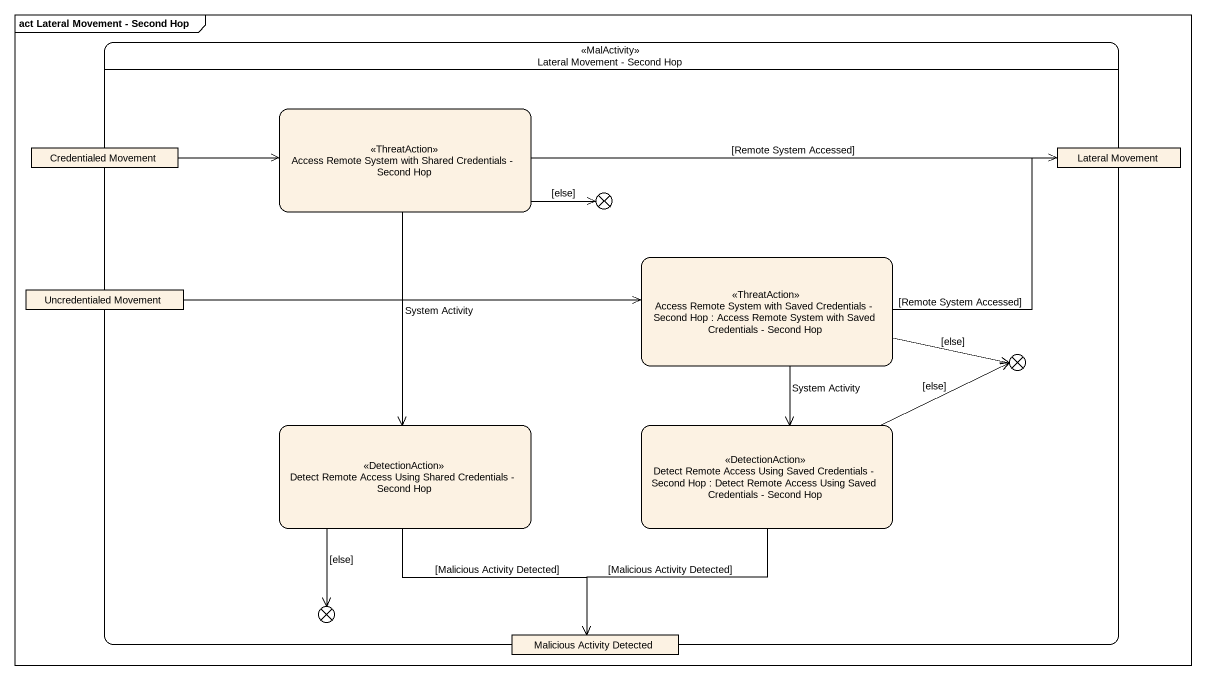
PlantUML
@startuml
mainframe act Lateral Movement - Second Hop
hide empty description
state "Lateral Movement - Second Hop" as Lateral_Movement_Second_Hop <<MalActivity>> {
  state "Access Remote System with Shared Credentials - Second Hop" as Access_Remote_System_with <<ThreatAction>>
  state "Credentialed Movement" as Credentialed_Movement <<object>>
  state "Lateral Movement" as Lateral_Movement <<object>>
  state flowfinal1 <<end>>
  state "Access Remote System with Saved Credentials - Second Hop : Access Remote System with Saved Credentials - Second Hop" as Access_Remote_System_with_2 <<ThreatAction>>
  state "Uncredentialed Movement" as Uncredentialed_Movement <<object>>
  state flowfinal2 <<end>>
  state "Detect Remote Access Using Shared Credentials - Second Hop" as Detect_Remote_Access_Using <<DetectionAction>>
  state "Detect Remote Access Using Saved Credentials - Second Hop : Detect Remote Access Using Saved Credentials - Second Hop" as Detect_Remote_Access_Using_2 <<DetectionAction>>
  state flowfinal3 <<end>>
  state "Malicious Activity Detected" as Malicious_Activity_Detected <<object>>
}
Access_Remote_System_with -right-> Lateral_Movement : [Remote System Accessed]
Access_Remote_System_with -right-> flowfinal1 : [else]
Access_Remote_System_with --> Detect_Remote_Access_Using : System Activity
Credentialed_Movement -right-> Access_Remote_System_with
Access_Remote_System_with_2 -right-> Lateral_Movement : [Remote System Accessed]
Access_Remote_System_with_2 -right-> flowfinal2 : [else]
Access_Remote_System_with_2 --> Detect_Remote_Access_Using_2 : System Activity
Uncredentialed_Movement -right-> Access_Remote_System_with_2
Detect_Remote_Access_Using --> flowfinal3 : [else]
Detect_Remote_Access_Using --> Malicious_Activity_Detected : [Malicious Activity Detected]
Detect_Remote_Access_Using_2 -right-> flowfinal2 : [else]
Detect_Remote_Access_Using_2 --> Malicious_Activity_Detected : [Malicious Activity Detected]
@enduml
